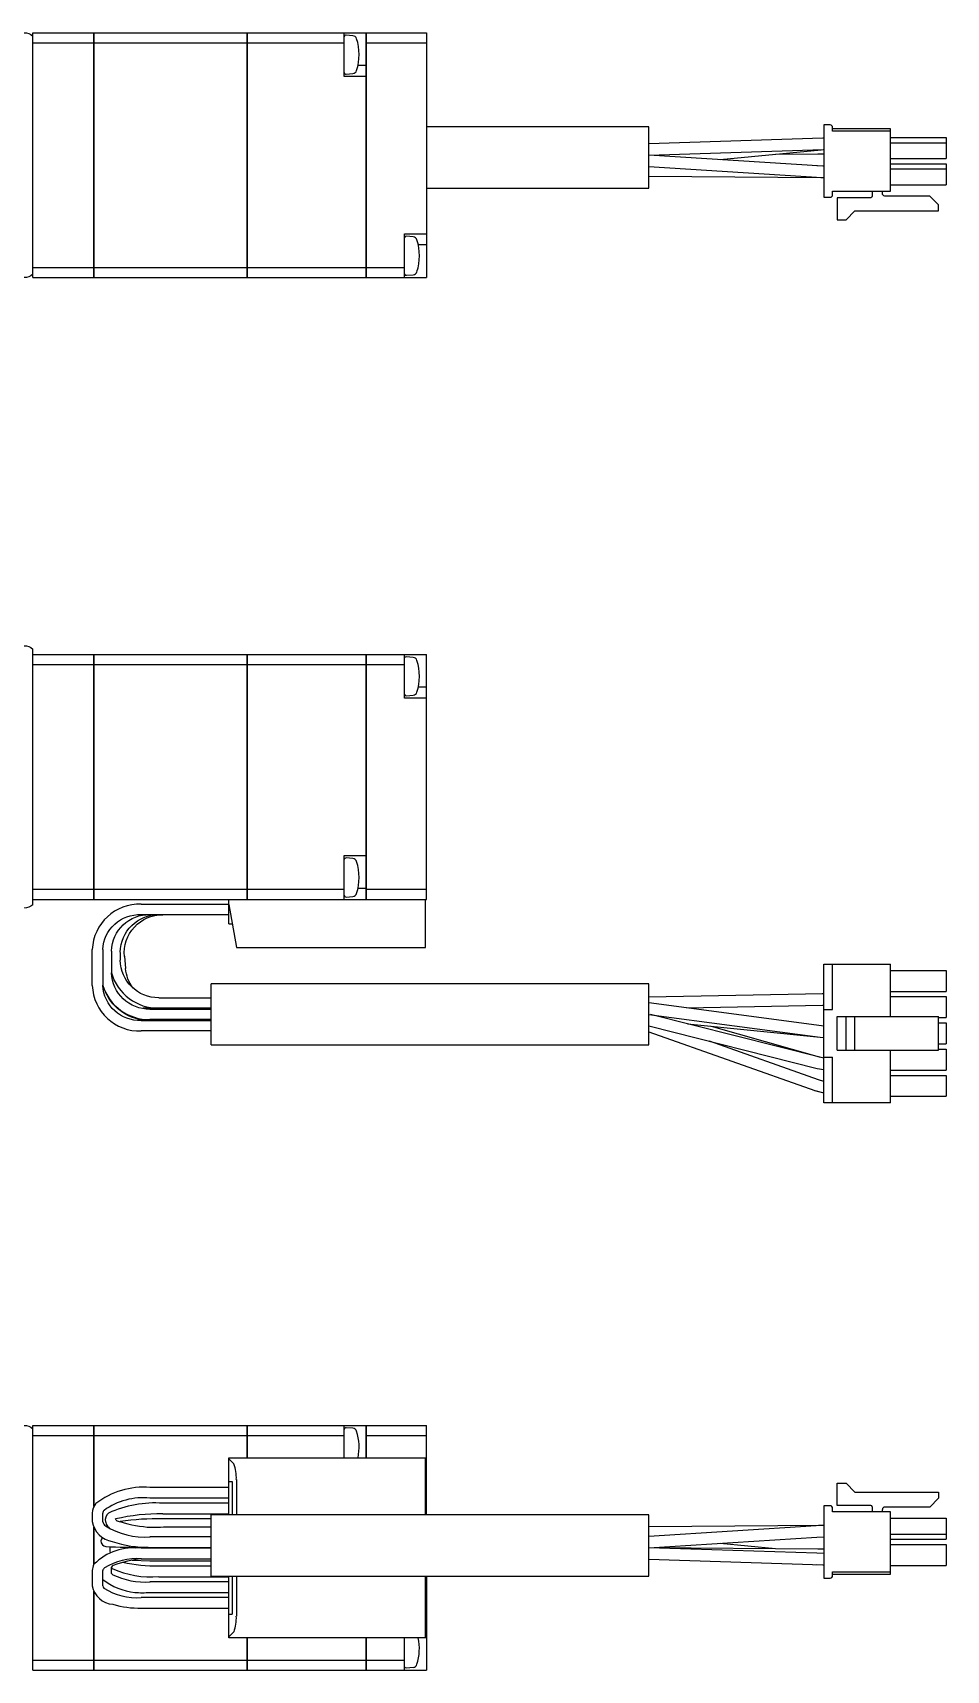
# Model space of a CAD drawing. Extents: x 0 to 570, y -8 to 197.
# Drawn here: x 183.7 to 288.1, y 10 to 197.2 of the extents above; entities that cross this region are included whole.
import ezdxf

# ---------------------------------------------------------------- set-up
doc = ezdxf.new("R2010")
doc.units = 0
doc.header["$LTSCALE"] = 0.5
doc.layers.add('MSM_CONTINUOUS', color=7, linetype='CONTINUOUS')

msp = doc.modelspace()

# ---------------------------------------------------------------- linework, layer by layer
at = {"layer": 'MSM_CONTINUOUS'}
for p, q in [((183.71, 169.23), (183.71, 197.23)), ((183.71, 197.23), (190.7, 197.23)), ((190.7, 169.23), (190.7, 197.23)), ((190.71, 197.22), (190.7, 197.22)), ((190.71, 197.23), (190.71, 169.23)), ((190.71, 197.23), (208.2, 197.23)), ((208.2, 169.23), (208.2, 197.23)), ((208.21, 197.22), (208.2, 197.22)), ((208.21, 197.23), (208.21, 169.23)), ((208.21, 197.23), (221.81, 197.23)), ((219.31, 192.23), (219.31, 197.23)), ((220.3, 196.89), (219.53, 196.96)), ((221.81, 169.23), (221.81, 197.23)), ((221.81, 197.22), (221.82, 197.22)), ((221.82, 197.23), (221.82, 169.23)), ((221.82, 197.23), (228.71, 197.23)), ((228.71, 197.23), (228.71, 169.23)), ((183.71, 196.07), (190.7, 196.07)), ((190.71, 196.06), (190.7, 196.06)), ((190.71, 196.07), (208.2, 196.07)), ((208.21, 196.06), (208.2, 196.06)), ((208.21, 196.07), (219.31, 196.07)), ((221.81, 196.06), (221.82, 196.06)), ((221.82, 196.07), (228.71, 196.07)), ((221.81, 193.48), (220.88, 193.48)), ((221.81, 192.23), (219.31, 192.23)), ((219.53, 192.5), (220.3, 192.56)), ((254.11, 186.46), (228.71, 186.46)), ((254.11, 179.46), (254.11, 186.46)), ((274.11, 186.69), (274.11, 178.41)), ((274.83, 186.69), (274.11, 186.69)), ((275.13, 185.98), (275.13, 186.39)), ((281.76, 186.23), (275.13, 186.23)), ((281.76, 185.98), (275.13, 185.98)), ((281.76, 179.12), (281.76, 186.23)), ((274, 185.17), (254.11, 184.53)), ((254.11, 183.23), (274.04, 183.87)), ((262.26, 182.72), (273.83, 183.84)), ((273.83, 183.84), (274.11, 183.87)), ((274.11, 185.17), (274, 185.17)), ((274.04, 183.87), (274.11, 183.87)), ((281.76, 185.25), (288.11, 185.25)), ((281.76, 184.65), (288.11, 184.65)), ((288.11, 185.25), (288.11, 182.85)), ((254.11, 181.93), (273.91, 180.69)), ((273.99, 181.98), (254.13, 183.23)), ((268.59, 183.33), (273.45, 183.37)), ((274.11, 181.99), (273.33, 182.02)), ((273.45, 183.37), (274.11, 183.37)), ((274.11, 181.98), (273.99, 181.98)), ((281.76, 182.85), (288.11, 182.85)), ((281.76, 182.25), (288.11, 182.25)), ((281.76, 181.65), (288.11, 181.65)), ((288.11, 182.25), (288.11, 179.85)), ((254.11, 180.83), (273.78, 180.68)), ((273.78, 180.68), (274.11, 180.68)), ((273.91, 180.69), (274.11, 180.68)), ((281.76, 179.85), (288.11, 179.85)), ((228.71, 179.46), (254.11, 179.46)), ((274.11, 178.41), (274.83, 178.41)), ((275.13, 179.12), (281.76, 179.12)), ((275.13, 178.71), (275.13, 179.12)), ((279.51, 178.37), (275.66, 178.37)), ((275.66, 178.37), (275.66, 175.84)), ((279.66, 179.12), (279.66, 178.52)), ((280.81, 178.84), (280.81, 179.12)), ((286.22, 178.56), (281.09, 178.56)), ((287.22, 177.56), (286.22, 178.56)), ((276.66, 175.84), (277.68, 176.86)), ((277.68, 176.86), (287.22, 176.86)), ((287.22, 176.86), (287.22, 177.56)), ((226.21, 169.23), (226.21, 174.23)), ((226.21, 174.23), (228.71, 174.23)), ((275.66, 175.84), (276.66, 175.84)), ((227.19, 173.89), (226.42, 173.96)), ((228.71, 172.98), (227.77, 172.98)), ((183.71, 170.38), (190.7, 170.38)), ((190.71, 170.39), (190.7, 170.39)), ((190.71, 170.38), (208.2, 170.38)), ((208.21, 170.39), (208.2, 170.39)), ((208.21, 170.38), (221.81, 170.38)), ((221.81, 170.39), (221.82, 170.39)), ((221.82, 170.38), (226.21, 170.38)), ((183.71, 169.23), (190.7, 169.23)), ((190.71, 169.24), (190.7, 169.24)), ((190.71, 169.23), (208.2, 169.23)), ((208.21, 169.24), (208.2, 169.24)), ((208.21, 169.23), (221.81, 169.23)), ((221.81, 169.24), (221.82, 169.24)), ((221.82, 169.23), (228.71, 169.23)), ((226.42, 169.5), (227.19, 169.56)), ((183.71, 97.53), (183.71, 126.76)), ((183.71, 126.14), (190.7, 126.14)), ((190.7, 98.14), (190.7, 126.14)), ((190.71, 126.13), (190.7, 126.13)), ((190.71, 126.14), (190.71, 98.14)), ((190.71, 126.14), (208.2, 126.14)), ((208.2, 98.14), (208.2, 126.14)), ((208.21, 126.13), (208.2, 126.13)), ((208.21, 126.14), (208.21, 98.14)), ((208.21, 126.14), (221.81, 126.14)), ((221.81, 98.14), (221.81, 126.14)), ((221.81, 126.13), (221.82, 126.13)), ((221.82, 126.14), (221.82, 98.14)), ((221.82, 126.14), (228.71, 126.14)), ((226.21, 121.14), (226.21, 126.14)), ((227.19, 125.81), (226.42, 125.88)), ((228.71, 98.14), (228.71, 126.14)), ((183.71, 124.99), (190.7, 124.99)), ((190.71, 124.99), (190.7, 124.99)), ((190.71, 124.99), (208.2, 124.99)), ((208.21, 124.99), (208.2, 124.99)), ((208.21, 124.99), (221.81, 124.99)), ((221.81, 124.99), (221.82, 124.99)), ((221.82, 124.99), (226.21, 124.99)), ((228.71, 122.39), (227.77, 122.39)), ((228.71, 121.14), (226.21, 121.14)), ((226.42, 121.41), (227.19, 121.48)), ((219.31, 98.14), (219.31, 103.14)), ((219.31, 103.14), (221.81, 103.14)), ((220.3, 102.81), (219.53, 102.88)), ((183.71, 99.3), (190.7, 99.3)), ((190.71, 99.3), (190.7, 99.3)), ((190.71, 99.3), (208.2, 99.3)), ((208.21, 99.3), (208.2, 99.3)), ((208.21, 99.3), (219.31, 99.3)), ((221.81, 99.39), (220.88, 99.39)), ((221.81, 99.3), (221.82, 99.3)), ((221.82, 99.3), (228.71, 99.3)), ((183.71, 98.14), (190.7, 98.14)), ((190.71, 98.15), (190.7, 98.15)), ((190.71, 98.14), (228.71, 98.14)), ((196.11, 97.59), (206.11, 97.59)), ((206.11, 95.34), (206.11, 98.14)), ((206.11, 97.54), (206.98, 92.64)), ((208.21, 98.15), (208.2, 98.15)), ((219.53, 98.41), (220.3, 98.48)), ((221.81, 98.15), (221.82, 98.15)), ((228.61, 92.64), (228.61, 98.14)), ((206.11, 96.39), (196.11, 96.39)), ((198.59, 96.39), (198.36, 96.39)), ((206.11, 95.34), (206.5, 95.34)), ((190.51, 88.3), (190.51, 92.39)), ((191.71, 92.39), (191.71, 88.3)), ((192.71, 92.23), (192.71, 89.76)), ((193.71, 92.08), (193.71, 91.2)), ((206.98, 92.64), (228.61, 92.64)), ((194.19, 91.63), (194.31, 90.24)), ((274.11, 74.89), (274.11, 90.74)), ((274.11, 90.74), (281.76, 90.74)), ((275.13, 85.55), (275.13, 90.74)), ((281.76, 84.75), (281.76, 90.74)), ((281.76, 90.02), (288.11, 90.02)), ((288.11, 90.02), (288.11, 87.62)), ((191.72, 88.3), (191.71, 88.34)), ((204.11, 81.49), (204.11, 88.49)), ((254.11, 88.49), (204.11, 88.49)), ((254.11, 81.49), (254.11, 88.49)), ((198.11, 86.89), (204.11, 86.89)), ((274, 87.34), (254.11, 86.94)), ((273.87, 83.68), (254.11, 86.3)), ((274.11, 87.34), (273.94, 87.34)), ((274.11, 87.34), (274, 87.34)), ((281.76, 87.62), (288.11, 87.62)), ((281.76, 87.02), (288.11, 87.02)), ((288.11, 87.02), (288.11, 84.62)), ((196.11, 84.29), (204.11, 84.29)), ((196.4, 85.75), (196.37, 85.75)), ((196.37, 85.75), (196.4, 85.75)), ((197.11, 85.69), (196.4, 85.75)), ((196.4, 85.75), (197.61, 85.59)), ((204.11, 85.69), (197.11, 85.69)), ((197.11, 85.59), (204.11, 85.59)), ((204.11, 84.39), (197.11, 84.39)), ((254.11, 84.99), (273.7, 82.39)), ((273.67, 80.08), (254.33, 84.96)), ((258.41, 85.73), (273.96, 86.04)), ((273.96, 86.04), (274.11, 86.04)), ((274.11, 85.55), (275.13, 85.55)), ((275.66, 80.89), (275.66, 84.75)), ((275.66, 84.75), (287.22, 84.75)), ((276.66, 80.89), (276.66, 84.75)), ((277.68, 80.89), (277.68, 84.75)), ((287.22, 80.89), (287.22, 84.75)), ((287.22, 84.62), (288.11, 84.62)), ((204.11, 83.09), (196.11, 83.09)), ((254.11, 83.67), (273.35, 78.82)), ((254.11, 83), (273.08, 76.27)), ((258.53, 83.9), (273.7, 82.38)), ((273.62, 80.11), (261.3, 83.62)), ((273.7, 82.39), (274.11, 82.35)), ((273.7, 82.38), (274.11, 82.35)), ((274.11, 83.66), (273.87, 83.68)), ((287.22, 84.02), (288.11, 84.02)), ((288.11, 84.02), (288.11, 81.62)), ((204.11, 81.49), (254.11, 81.49)), ((273.52, 77.5), (261.04, 81.92)), ((275.66, 80.89), (287.22, 80.89)), ((281.76, 74.89), (281.76, 80.89)), ((287.22, 81.62), (288.11, 81.62)), ((287.22, 81.02), (288.11, 81.02)), ((288.11, 81.02), (288.11, 78.62)), ((273.35, 78.82), (274.11, 78.68)), ((274.11, 80), (273.62, 80.11)), ((274.11, 79.99), (273.67, 80.08)), ((274.11, 80.09), (275.13, 80.09)), ((275.13, 74.89), (275.13, 80.09)), ((274.11, 77.33), (273.51, 77.5)), ((281.76, 78.62), (288.11, 78.62)), ((281.76, 78.02), (288.11, 78.02)), ((288.11, 78.02), (288.11, 75.62)), ((273.07, 76.27), (274.11, 76.01)), ((273.08, 76.27), (274.11, 76.01)), ((281.76, 74.89), (274.11, 74.89)), ((281.76, 75.62), (288.11, 75.62)), ((183.71, 10), (183.71, 38)), ((183.71, 38), (190.7, 38)), ((190.7, 28.71), (190.7, 38)), ((190.71, 37.99), (190.7, 37.99)), ((190.71, 38), (190.71, 28.73)), ((190.71, 38), (208.2, 38)), ((208.2, 34.3), (208.2, 38)), ((208.21, 37.99), (208.2, 37.99)), ((208.21, 38), (221.81, 38)), ((208.21, 38), (208.21, 34.3)), ((219.31, 34.3), (219.31, 38)), ((220.3, 37.66), (219.53, 37.73)), ((221.81, 34.3), (221.81, 38)), ((221.81, 37.99), (221.82, 37.99)), ((221.82, 38), (221.82, 34.3)), ((221.82, 38), (228.71, 38)), ((228.71, 27.77), (228.71, 38)), ((183.71, 36.85), (190.7, 36.85)), ((190.71, 36.85), (190.7, 36.85)), ((190.71, 36.85), (208.2, 36.85)), ((208.21, 36.85), (208.2, 36.85)), ((208.21, 36.85), (219.31, 36.85)), ((221.81, 36.85), (221.82, 36.85)), ((221.82, 36.85), (228.71, 36.85)), ((206.11, 34.3), (228.61, 34.3)), ((206.11, 27.77), (206.11, 34.3)), ((206.11, 34.19), (206.71, 33.59)), ((228.61, 27.77), (228.61, 34.3)), ((206.11, 30.9), (197.11, 30.9)), ((206.11, 31.6), (206.5, 31.6)), ((206.5, 31.6), (206.5, 27.77)), ((206.98, 31.82), (206.98, 27.77)), ((275.66, 28.85), (275.66, 31.38)), ((275.66, 31.38), (276.66, 31.38)), ((276.66, 31.38), (277.68, 30.36)), ((277.68, 30.36), (287.22, 30.36)), ((287.22, 30.36), (287.22, 29.66)), ((197.11, 29.7), (206.11, 29.7)), ((206.11, 29.1), (198.59, 29.1)), ((274.11, 28.81), (274.11, 20.53)), ((274.83, 28.81), (274.11, 28.81)), ((275.13, 28.1), (275.13, 28.51)), ((281.76, 28.1), (275.13, 28.1)), ((279.51, 28.85), (275.66, 28.85)), ((279.66, 28.7), (279.66, 28.1)), ((280.81, 28.1), (280.81, 28.38)), ((286.22, 28.66), (281.09, 28.66)), ((281.76, 20.99), (281.76, 28.1)), ((287.22, 29.66), (286.22, 28.66)), ((190.51, 27.95), (190.51, 27)), ((190.7, 22.1), (190.7, 26.35)), ((190.71, 26.32), (190.71, 22.12)), ((191.71, 26.98), (191.71, 27.95)), ((192.03, 26.96), (192.05, 26.92)), ((192.05, 26.92), (192.12, 26.72)), ((193.23, 27.17), (193.18, 27.33)), ((204.11, 27.3), (198.57, 27.3)), ((198.59, 27.9), (206.11, 27.9)), ((198.69, 26.35), (198.65, 26.35)), ((204.11, 26.35), (198.67, 26.35)), ((254.11, 27.77), (204.11, 27.77)), ((204.11, 20.77), (204.11, 27.77)), ((254.11, 20.77), (254.11, 27.77)), ((273.78, 26.55), (254.11, 26.4)), ((273.25, 26.5), (254.11, 25.3)), ((274.11, 26.54), (273.25, 26.5)), ((274.11, 26.55), (273.5, 26.55)), ((274.11, 26.55), (273.78, 26.55)), ((281.76, 27.37), (288.11, 27.37)), ((288.11, 27.37), (288.11, 24.97)), ((191.55, 24.99), (191.51, 24.79)), ((191.67, 25.17), (191.55, 24.99)), ((204.11, 25.25), (197.11, 25.25)), ((254.13, 24), (273.33, 25.2)), ((268.59, 23.89), (262.26, 24.51)), ((273.33, 25.2), (274.11, 25.24)), ((281.76, 25.57), (288.11, 25.57)), ((281.76, 24.97), (288.11, 24.97)), ((281.76, 24.37), (288.11, 24.37)), ((288.11, 24.37), (288.11, 21.97)), ((192.51, 24.13), (192.51, 24.08)), ((192.51, 24.08), (192.51, 23.67)), ((192.51, 23.67), (192.51, 23.64)), ((192.51, 23.64), (192.56, 23.41)), ((195.06, 22.57), (197.11, 22.5)), ((204.11, 23.95), (196.11, 23.95)), ((196.11, 22.75), (204.11, 22.75)), ((197.11, 24.05), (204.11, 24.05)), ((197.11, 22.5), (204.11, 22.5)), ((273.32, 23.38), (254.11, 24)), ((254.11, 22.7), (274, 22.06)), ((273.45, 23.86), (254.13, 24)), ((274.11, 23.36), (273.32, 23.38)), ((274.11, 23.85), (273.45, 23.86)), ((190.51, 21.4), (190.51, 19.65)), ((191.71, 19.65), (191.71, 21.4)), ((192.71, 21.06), (192.71, 21.79)), ((204.11, 21.9), (198.11, 21.9)), ((198.11, 20.7), (206.11, 20.7)), ((204.11, 20.77), (254.11, 20.77)), ((206.11, 13.7), (206.11, 20.77)), ((206.5, 20.77), (206.5, 16.4)), ((206.98, 20.77), (206.98, 16.18)), ((228.61, 13.7), (228.61, 20.77)), ((228.71, 20.77), (228.71, 10)), ((273.28, 22.08), (274.11, 22.06)), ((274, 22.06), (274.11, 22.05)), ((275.13, 21.24), (281.76, 21.24)), ((275.13, 20.83), (275.13, 21.24)), ((275.13, 20.99), (281.76, 20.99)), ((281.76, 21.97), (288.11, 21.97)), ((190.7, 10), (190.7, 19.05)), ((190.71, 19.03), (190.71, 10)), ((206.11, 20.1), (197.11, 20.1)), ((197.11, 18.9), (206.11, 18.9)), ((274.11, 20.53), (274.83, 20.53)), ((206.11, 18.3), (196.11, 18.3)), ((196.11, 17.1), (206.11, 17.1)), ((206.11, 16.4), (206.5, 16.4)), ((206.71, 14.41), (206.11, 13.81)), ((228.61, 13.7), (206.11, 13.7)), ((208.2, 10), (208.2, 13.7)), ((208.21, 13.7), (208.21, 10)), ((221.81, 10), (221.81, 13.7)), ((221.82, 13.7), (221.82, 10)), ((226.21, 10), (226.21, 13.7)), ((228.61, 13.75), (228.71, 13.75)), ((183.71, 11.15), (190.7, 11.15)), ((183.71, 10), (190.7, 10)), ((190.71, 11.16), (190.7, 11.16)), ((190.71, 10.01), (190.7, 10.01)), ((190.71, 11.15), (208.2, 11.15)), ((190.71, 10), (208.2, 10)), ((208.21, 11.16), (208.2, 11.16)), ((208.21, 10.01), (208.2, 10.01)), ((208.21, 11.15), (221.81, 11.15)), ((208.21, 10), (221.81, 10)), ((221.81, 11.16), (221.82, 11.16)), ((221.81, 10.01), (221.82, 10.01)), ((221.82, 11.15), (226.21, 11.15)), ((221.82, 10), (228.71, 10)), ((226.42, 10.27), (227.19, 10.34))]:
    msp.add_line(p, q, dxfattribs=at)
at = {"layer": 'MSM_CONTINUOUS', "extrusion": (0, 0, -1)}
for centre, radius, start, end in [((-182.71, 195.73), 1.5, 90, 131.8103), ((-279.51, 178.52), 0.15, 180, 270), ((-281.09, 178.84), 0.28, 270, 0), ((-182.71, 170.73), 1.5, 228.1897, 270), ((-182.71, 125.64), 1.5, 90, 131.8103), ((-182.71, 98.64), 1.5, 228.1897, 270), ((-195.92, 92.18), 4.22, 2.8542, 92.5704), ((-197, 92.11), 4.29, 1.642, 91.5567), ((-198.07, 92.04), 4.36, 0.5892, 90.5857), ((-198.56, 92), 4.39, 355.0821, 90.1308), ((-198.07, 91.25), 4.36, 269.4314, 359.3937), ((-198.67, 90.63), 4.37, 322.9581, 354.9542), ((-195.93, 88.51), 4.22, 267.5064, 357.069), ((-197, 89.88), 4.29, 268.4892, 358.3121), ((-197.01, 89.74), 5.45, 271.1091, 336.0046), ((-182.71, 36.5), 1.5, 90, 131.8103), ((-198.17, 5.84), 22.07, 76.9097, 91.0922), ((-197.91, 51.62), 25.29, 268.3223, 271.4809), ((-196.64, 10.56), 13.5, 84.8625, 92.0051), ((-197.68, 37.69), 15.8, 268.4424, 283.4128)]:
    msp.add_arc(centre, radius, start, end, dxfattribs=at)
at = {"layer": 'MSM_CONTINUOUS'}
for centre, radius, start, end in [((219.51, 196.76), 0.2, 85, 180), ((220.25, 196.39), 0.5, 17.6292, 85), ((215.01, 194.73), 6, 342.3708, 17.6292), ((220.25, 193.06), 0.5, 275, 342.3708), ((219.51, 192.69), 0.2, 180, 275), ((274.83, 186.39), 0.3, 360, 90), ((274.83, 178.71), 0.3, 270, 360), ((226.4, 173.76), 0.2, 85, 161.8051), ((227.14, 173.39), 0.5, 17.6292, 85), ((221.9, 171.73), 6, 342.3708, 17.6292), ((226.4, 169.69), 0.2, 198.1949, 275), ((227.14, 170.06), 0.5, 275, 342.3708), ((226.4, 125.68), 0.2, 85, 161.8051), ((227.14, 125.31), 0.5, 17.6292, 85), ((221.9, 123.64), 6, 342.3708, 17.6292), ((227.14, 121.98), 0.5, 275, 342.3708), ((226.4, 121.61), 0.2, 198.1949, 275), ((219.51, 102.68), 0.2, 85, 180), ((220.25, 102.31), 0.5, 17.6292, 85), ((215.01, 100.64), 6, 342.3708, 17.6292), ((195.92, 92.19), 5.41, 87.9657, 177.8137), ((219.51, 98.61), 0.2, 180, 275), ((220.25, 98.98), 0.5, 275, 342.3708), ((195.92, 88.5), 5.41, 182.1273, 272.0933), ((197.04, 89.96), 5.57, 197.3809, 270.7723), ((198.08, 91.28), 5.59, 195.9654, 270.2921), ((219.51, 37.53), 0.2, 85, 180), ((220.25, 37.17), 0.5, 17.6292, 85), ((215.01, 35.5), 6, 348.463, 17.6292), ((202.47, 32.06), 4.51, 356.9565, 19.8759), ((196.35, 22.19), 8.74, 85.0197, 128.3235), ((192.23, 27.92), 1.72, 139.0024, 178.8954), ((192.33, 27.88), 0.622, 138.9031, 173.0608), ((196.36, 22.01), 7.72, 84.4381, 125.6687), ((197.67, 16.4), 12.73, 85.8454, 114.6186), ((274.83, 28.51), 0.3, 0, 90), ((279.51, 28.7), 0.15, 0, 90), ((281.09, 28.38), 0.28, 90, 180), ((193.23, 27.44), 2.75, 189.2724, 261.0568), ((192.58, 27.19), 0.889, 193.8661, 231.118), ((192.98, 27.21), 0.978, 128.7039, 194.8652), ((196.53, 33.88), 8.65, 238.5524, 273.8561), ((193.24, 27.17), 1.21, 201.8456, 229.7784), ((193.76, 27.83), 0.846, 231.4689, 266.9127), ((197.83, 0.44), 26.87, 88.4238, 98.8516), ((197.93, 40.1), 13.77, 252.1759, 267.1972), ((197.93, 40.1), 13.77, 272.9984, 272.9996), ((192.13, 24.77), 0.622, 178.1145, 264.9417), ((196.92, 36.98), 12.93, 251.4264, 270.8555), ((195.26, 17.57), 6.43, 82.4193, 135.037), ((195.64, 15.64), 7.13, 86.1621, 121.44), ((195.83, 94.03), 69.98, 266.9256, 270.5083), ((197.82, 8.7), 14.15, 96.6571, 110.3054), ((191.96, 21.38), 1.45, 149.5973, 179.5942), ((192.18, 21.32), 0.476, 123.7324, 171.3862), ((193.25, 21.38), 0.679, 120.1743, 142.5013), ((192.94, 21.85), 0.266, 210.6087, 235.589), ((193.64, 21.89), 1.25, 222.2163, 230.9064), ((197.27, 31.63), 10.96, 245.8666, 274.385), ((196.59, 28.8), 8.72, 244.6207, 273.4586), ((274.83, 20.83), 0.3, 270, 0), ((193.07, 20.13), 2.6, 190.5511, 265.471), ((196.17, 26.1), 7.25, 231.9863, 263.6299), ((192.22, 19.76), 0.517, 191.8582, 224.7596), ((195.6, 25.14), 6.86, 236.8577, 274.2662), ((196.24, 27.31), 8.45, 264.0847, 275.9153), ((196, 28.49), 11.39, 254.0263, 270.5737), ((202.34, 15.96), 4.64, 340.4546, 2.713), ((221.9, 12.5), 6, 342.3708, 11.537), ((226.4, 10.47), 0.2, 198.1949, 275), ((227.14, 10.83), 0.5, 275, 342.3708)]:
    msp.add_arc(centre, radius, start, end, dxfattribs=at)

doc.saveas('drawing.dxf')
